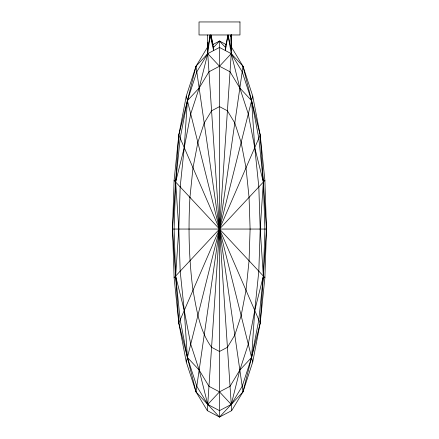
<?xml version="1.0" encoding="UTF-8"?>
<svg xmlns="http://www.w3.org/2000/svg" width="439" height="439" viewBox="0 0 439 439"><rect width="100%" height="100%" fill="white"/><g stroke="black" fill="none" stroke-linecap="round" stroke-linejoin="round"><path stroke-width="0.66" d="M226.453 44.712L219.5 41.052L219.5 417.05L207.334 410.646L196.003 391.862L186.268 361.988L178.799 323.049L174.102 277.711L172.5 229.054L174.102 180.396L178.799 135.053L186.268 96.119L196.003 66.24L207.334 47.461L231.666 410.646L219.5 417.05L196.003 391.862L178.799 323.049L172.5 229.054L178.799 135.053L196.003 66.24L207.746 53.646L219.495 47.461L231.249 53.646L242.997 66.24L252.732 96.119L260.201 135.053L264.898 180.396L266.5 229.054L264.898 277.711L260.201 323.049L252.732 361.988L242.997 391.862L231.666 410.646M231.463 47.846L231.49 34.966L230.618 36.739M231.419 47.917L231.49 34.966L231.391 47.302M207.652 47.846L207.867 42.424M207.334 410.646L231.666 47.461L242.997 66.24L260.201 135.053L266.5 229.054L260.201 323.049L251.602 357.456L242.997 391.862L219.5 417.05M242.997 66.24L196.003 391.862M252.732 96.119L186.268 361.988M226.112 44.745L226.661 42.786M260.201 135.053L178.799 323.049M225.92 46.111L225.372 47.352L225.372 50.556L228.017 34.966L231.457 50.556L230.832 34.966M213.041 46.172L213.623 47.352L210.122 34.966L207.746 53.646L196.798 71.787L187.398 100.646L180.182 138.258L175.649 182.053L174.102 229.054L175.649 276.054L180.188 319.85L187.404 357.456L196.804 386.315L207.751 404.456L219.505 410.646L231.254 404.456L242.202 386.315L251.602 357.456L258.818 319.85L263.351 276.054L264.898 229.054L263.351 182.053L254.752 147.647L248.282 113.926L239.853 88.052L231.249 53.646L228.017 34.966L225.372 47.352L219.5 41.052L213.623 47.352L213.623 50.556L210.122 34.966L207.543 50.556L207.51 34.966M264.898 180.396L174.102 277.711M212.547 44.712L219.5 41.052M172.5 229.054L266.5 229.054M264.898 277.711L174.102 180.396M260.201 323.049L178.799 135.053M252.732 361.988L186.268 96.119M213.069 44.745L210.983 34.966L211.971 40.811M242.997 391.862L196.003 66.24M231.32 47.302L231.249 34.966L231.249 47.642M180.182 186.915L178.799 229.054L175.649 276.054L184.248 310.455L190.718 344.176L199.147 370.05L207.751 404.456L219.5 391.862L230.036 386.315L239.853 370.05L251.602 357.456L254.752 310.455L258.818 271.192L260.201 229.054L263.351 182.053L258.812 138.258L251.596 100.646L242.196 71.787L231.249 53.646L219.5 66.24L208.964 71.787L199.147 88.052L187.398 100.646L184.248 147.647L180.182 186.915M189.939 197.363C188.183 228.357 188.935 259.471 192.995 290.267C196.694 309.89 199.52 330.732 211.576 347.304L219.5 351.48L227.424 347.304L234.805 335.078L241.143 315.619L246.005 290.267L249.061 260.739L250.104 229.054L249.061 197.363L246.005 167.841L241.143 142.483L234.805 123.03L227.424 110.798L219.5 106.628L211.576 110.798L204.195 123.03L197.857 142.483L192.995 167.841L189.939 197.363M190.718 113.926L184.248 147.647L175.649 182.053L178.799 229.054L180.182 271.192L184.248 310.455L187.404 357.456L199.147 370.05L208.964 386.315L219.5 391.862L231.254 404.456L239.853 370.05L248.282 344.176L254.752 310.455L263.351 276.054L260.201 229.054L258.818 186.915L254.752 147.647L251.596 100.646L239.853 88.052L230.036 71.787L219.5 66.24L207.746 53.646L199.147 88.052L190.718 113.926M239.974 21.95L199.026 21.95L199.026 34.966L239.974 34.966L239.974 21.95"/></g></svg>
